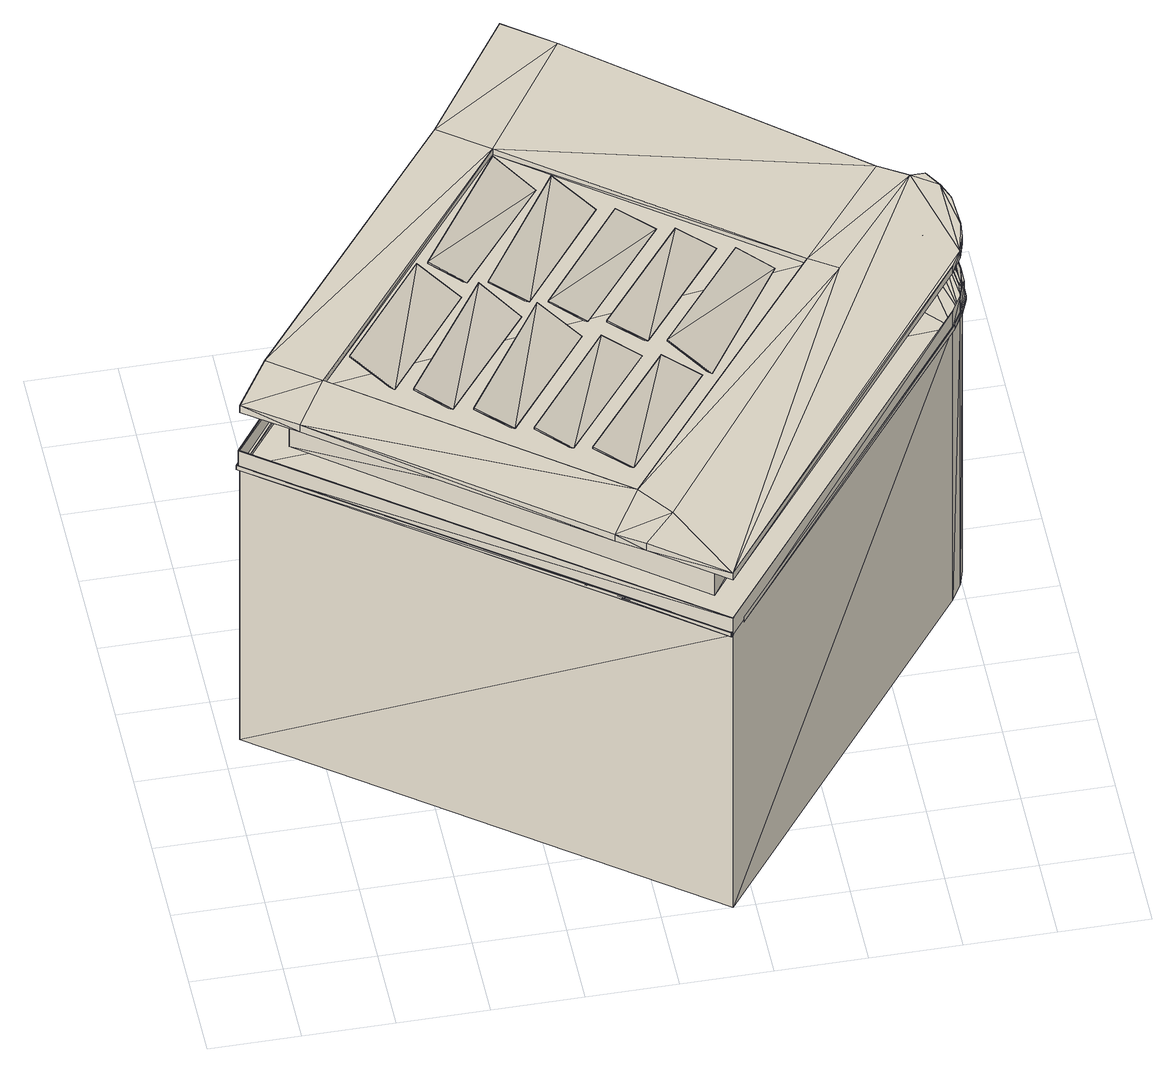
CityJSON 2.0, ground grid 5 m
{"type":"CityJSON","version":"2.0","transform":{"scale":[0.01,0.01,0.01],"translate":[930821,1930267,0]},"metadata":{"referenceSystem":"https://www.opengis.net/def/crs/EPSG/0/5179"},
"CityObjects":{
"building1":{"type":"Building","geometry":[{"type":"MultiSurface","lod":"3","boundaries":[[[0,1,2]],[[3,2,1]],[[4,5,6]],[[7,6,5]],[[8,9,10]],[[11,10,9]],[[12,13,14]],[[15,14,13]],[[14,15,16]],[[17,16,15]],[[16,17,18]],[[19,18,17]],[[18,19,20]],[[21,20,19]],[[20,21,22]],[[23,22,21]],[[22,23,24]],[[25,24,23]],[[24,25,26]],[[27,26,25]],[[26,27,28]],[[29,28,27]],[[28,29,30]],[[31,30,29]],[[32,33,34]],[[35,34,33]],[[36,37,38]],[[39,38,37]],[[27,25,29]],[[23,21,25]],[[19,17,21]],[[21,17,25]],[[15,13,17]],[[17,13,25]],[[25,13,29]],[[13,40,29]],[[40,41,29]],[[29,41,31]],[[16,18,14]],[[20,22,18]],[[24,26,22]],[[22,26,18]],[[28,30,26]],[[26,30,18]],[[18,30,14]],[[30,42,14]],[[42,43,14]],[[14,43,12]],[[44,0,45]],[[2,45,0]],[[31,3,30]],[[1,30,3]],[[12,8,13]],[[10,13,8]],[[46,11,47]],[[9,47,11]],[[34,35,40]],[[41,40,35]],[[33,32,7]],[[6,7,32]],[[48,49,42]],[[43,42,49]],[[50,51,4]],[[5,4,51]],[[47,4,46]],[[6,46,4]],[[45,7,44]],[[5,44,7]],[[11,32,10]],[[34,10,32]],[[3,35,2]],[[33,2,35]],[[0,51,1]],[[48,1,51]],[[8,49,9]],[[50,9,49]],[[10,34,13]],[[40,13,34]],[[31,41,3]],[[35,3,41]],[[2,33,45]],[[7,45,33]],[[46,6,11]],[[32,11,6]],[[1,48,30]],[[42,30,48]],[[12,43,8]],[[49,8,43]],[[9,50,47]],[[4,47,50]],[[44,5,0]],[[51,0,5]],[[48,38,49]],[[39,49,38]],[[51,36,48]],[[38,48,36]],[[50,37,51]],[[36,51,37]],[[49,39,50]],[[37,50,39]],[[52,53,54]],[[55,56,57]],[[57,56,58]],[[58,56,59]],[[56,60,59]],[[60,61,59]],[[59,61,53]],[[61,62,53]],[[53,62,54]],[[62,63,54]],[[64,54,63]],[[54,64,52]],[[65,52,64]],[[52,65,53]],[[66,53,65]],[[53,66,59]],[[67,59,66]],[[59,67,58]],[[68,58,67]],[[58,68,57]],[[69,57,68]],[[57,69,55]],[[70,55,69]],[[55,70,56]],[[71,56,70]],[[56,71,60]],[[72,60,71]],[[60,72,61]],[[73,61,72]],[[61,73,62]],[[63,62,73]],[[70,69,71]],[[69,68,71]],[[68,67,71]],[[71,67,72]],[[72,67,73]],[[67,66,73]],[[73,66,63]],[[63,66,64]],[[66,65,64]],[[74,75,76]],[[77,76,75]],[[76,77,78]],[[79,78,77]],[[78,79,80]],[[81,80,79]],[[80,81,82]],[[83,82,81]],[[82,83,84]],[[85,84,83]],[[84,85,86]],[[87,86,85]],[[86,87,88]],[[89,88,87]],[[88,89,90]],[[91,90,89]],[[90,91,92]],[[93,92,91]],[[92,93,74]],[[75,74,93]],[[94,62,95]],[[96,95,62]],[[95,96,97]],[[52,97,96]],[[97,52,98]],[[53,98,52]],[[98,53,99]],[[59,99,53]],[[99,59,100]],[[101,100,59]],[[100,101,102]],[[57,102,101]],[[102,57,103]],[[55,103,57]],[[103,55,104]],[[56,104,55]],[[104,56,105]],[[60,105,56]],[[105,60,106]],[[61,106,60]],[[106,61,94]],[[62,94,61]],[[94,107,62]],[[54,62,107]],[[107,97,54]],[[52,54,97]],[[99,108,59]],[[58,59,108]],[[108,102,58]],[[57,58,102]],[[54,96,62]],[[95,107,94]],[[96,54,52]],[[107,95,97]],[[58,101,59]],[[100,108,99]],[[101,58,57]],[[108,100,102]],[[109,110,111]],[[112,111,113]],[[110,113,111]],[[113,114,112]],[[111,112,109]],[[114,109,112]],[[110,109,115]],[[113,110,116]],[[115,116,110]],[[114,113,116]],[[109,114,115]],[[116,115,114]],[[116,115,117]],[[118,117,115]],[[115,116,118]],[[117,118,116]],[[117,118,119]],[[120,119,118]],[[118,117,120]],[[119,120,117]],[[121,122,120]],[[119,120,123]],[[122,123,120]],[[123,124,119]],[[120,119,121]],[[124,121,119]],[[122,121,125]],[[123,122,126]],[[125,126,122]],[[124,123,126]],[[121,124,125]],[[126,125,124]],[[127,128,125]],[[126,125,129]],[[128,129,125]],[[129,130,126]],[[125,126,127]],[[130,127,126]],[[128,127,131]],[[129,128,132]],[[131,132,128]],[[130,129,132]],[[127,130,131]],[[132,131,130]],[[133,134,131]],[[132,131,135]],[[134,135,131]],[[135,136,132]],[[131,132,133]],[[136,133,132]],[[134,133,137]],[[138,137,133]],[[135,134,139]],[[137,139,134]],[[136,135,140]],[[139,140,135]],[[133,136,138]],[[140,138,136]],[[137,138,111]],[[139,137,112]],[[111,112,137]],[[140,139,112]],[[138,140,111]],[[112,111,140]],[[141,142,143]],[[144,143,142]],[[143,144,145]],[[146,145,144]],[[145,146,147]],[[148,147,146]],[[147,148,141]],[[142,141,148]],[[149,150,151]],[[152,151,150]],[[151,152,153]],[[154,153,152]],[[153,154,155]],[[156,155,154]],[[155,156,149]],[[150,149,156]],[[157,158,159]],[[160,159,158]],[[159,160,161]],[[162,161,160]],[[161,162,163]],[[164,163,162]],[[163,164,157]],[[158,157,164]],[[165,166,167]],[[168,167,166]],[[167,168,169]],[[170,169,168]],[[169,170,171]],[[172,171,170]],[[171,172,165]],[[166,165,172]],[[173,174,175]],[[176,175,174]],[[175,176,177]],[[178,177,176]],[[177,178,179]],[[180,179,178]],[[179,180,173]],[[174,173,180]],[[181,182,183]],[[184,183,182]],[[183,184,185]],[[186,185,184]],[[185,186,187]],[[188,187,186]],[[187,188,181]],[[182,181,188]],[[144,142,146]],[[148,146,142]],[[156,154,150]],[[152,150,154]],[[160,158,162]],[[164,162,158]],[[170,168,172]],[[166,172,168]],[[178,176,180]],[[174,180,176]],[[184,182,186]],[[188,186,182]],[[143,145,141]],[[147,141,145]],[[155,149,153]],[[151,153,149]],[[159,161,157]],[[163,157,161]],[[169,171,167]],[[165,167,171]],[[177,179,175]],[[173,175,179]],[[183,185,181]],[[187,181,185]],[[189,190,191]],[[192,191,190]],[[191,192,193]],[[194,193,192]],[[193,194,195]],[[196,195,194]],[[195,196,189]],[[190,189,196]],[[197,198,199]],[[200,199,198]],[[199,200,201]],[[202,201,200]],[[201,202,203]],[[204,203,202]],[[203,204,197]],[[198,197,204]],[[205,206,207]],[[208,207,206]],[[207,208,209]],[[210,209,208]],[[209,210,211]],[[212,211,210]],[[211,212,205]],[[206,205,212]],[[213,214,215]],[[216,215,214]],[[215,216,217]],[[218,217,216]],[[217,218,219]],[[220,219,218]],[[219,220,213]],[[214,213,220]],[[196,194,190]],[[192,190,194]],[[200,198,202]],[[204,202,198]],[[210,208,212]],[[206,212,208]],[[216,214,218]],[[220,218,214]],[[195,189,193]],[[191,193,189]],[[199,201,197]],[[203,197,201]],[[209,211,207]],[[205,207,211]],[[215,217,213]],[[219,213,217]],[[221,222,223]],[[224,223,222]],[[225,221,226]],[[223,226,221]],[[227,225,228]],[[226,228,225]],[[222,227,224]],[[228,224,227]],[[223,224,229]],[[230,229,224]],[[226,223,231]],[[229,231,223]],[[228,226,232]],[[231,232,226]],[[224,228,230]],[[232,230,228]],[[229,230,233]],[[234,233,230]],[[231,229,235]],[[233,235,229]],[[232,231,236]],[[235,236,231]],[[230,232,234]],[[236,234,232]],[[233,234,237]],[[238,237,234]],[[235,233,239]],[[237,239,233]],[[236,235,240]],[[239,240,235]],[[234,236,238]],[[240,238,236]],[[237,238,241]],[[242,241,238]],[[239,237,243]],[[241,243,237]],[[240,239,244]],[[243,244,239]],[[238,240,242]],[[244,242,240]],[[241,242,245]],[[246,245,242]],[[243,241,247]],[[245,247,241]],[[244,243,248]],[[247,248,243]],[[242,244,246]],[[248,246,244]],[[245,246,249]],[[250,249,246]],[[247,245,251]],[[249,251,245]],[[248,247,252]],[[251,252,247]],[[246,248,250]],[[252,250,248]],[[249,250,253]],[[254,253,250]],[[251,249,255]],[[253,255,249]],[[252,251,256]],[[255,256,251]],[[250,252,254]],[[256,254,252]],[[253,254,257]],[[258,257,254]],[[255,253,259]],[[257,259,253]],[[256,255,260]],[[259,260,255]],[[254,256,258]],[[260,258,256]],[[257,258,261]],[[262,261,258]],[[259,257,263]],[[261,263,257]],[[260,259,264]],[[263,264,259]],[[258,260,262]],[[264,262,260]],[[261,262,221]],[[222,221,262]],[[263,261,225]],[[221,225,261]],[[264,263,227]],[[225,227,263]],[[262,264,222]],[[227,222,264]]]}]}
},
"vertices":[
[2230,4000,2450],[3680,2800,2450],[2230,4000,2400],[3680,2800,2400],[290,2000,2450],[1480,3500,2450],[290,2000,2400],[1480,3500,2400],[1830,400,2450],[380,1500,2450],[1830,400,2400],[380,1500,2400],[1980,300,2450],[1980,300,2400],[2380,0,2450],[2380,0,2400],[3930,2000,2450],[3930,2000,2400],[3990,2100,2450],[3990,2100,2400],[4020,2200,2450],[4020,2200,2400],[4030,2300,2450],[4030,2300,2400],[4020,2500,2450],[4020,2500,2400],[3980,2600,2450],[3980,2600,2400],[3920,2700,2450],[3920,2700,2400],[3840,2700,2450],[3840,2700,2400],[560,1800,2400],[1750,3300,2400],[2010,700,2400],[3200,2200,2400],[1750,3300,2410],[560,1800,2410],[3200,2200,2410],[2010,700,2410],[2160,500,2400],[3350,2100,2400],[3350,2100,2450],[2160,500,2450],[1960,4200,2450],[1960,4200,2400],[100,1700,2400],[100,1700,2450],[3200,2200,2450],[2010,700,2450],[560,1800,2450],[1750,3300,2450],[2380,0,2000],[3930,2000,2000],[100,1700,2000],[4020,2500,2000],[3980,2600,2000],[4030,2300,2000],[4020,2200,2000],[3990,2100,2000],[3920,2700,2000],[3840,2700,2000],[1960,4200,2000],[1960,4200,0],[100,1700,0],[2380,0,0],[3930,2000,0],[3990,2100,0],[4020,2200,0],[4030,2300,0],[4020,2500,0],[3980,2600,0],[3920,2700,0],[3840,2700,0],[1990,3900,2400],[1990,3900,2000],[380,1800,2400],[380,1800,2000],[2340,300,2400],[2340,300,2000],[3770,2200,2400],[3770,2200,2000],[3810,2200,2400],[3810,2200,2000],[3830,2300,2400],[3830,2300,2000],[3820,2400,2400],[3820,2400,2000],[3800,2500,2400],[3800,2500,2000],[3760,2500,2400],[3760,2500,2000],[3710,2600,2400],[3710,2600,2000],[1960,4200,2120],[90,1700,2120],[90,1700,2000],[2380,0,2120],[3930,2000,2120],[3990,2100,2120],[4030,2200,2120],[4030,2200,2000],[4030,2300,2120],[4020,2500,2120],[3980,2600,2120],[3920,2700,2120],[3840,2700,2120],[100,1700,2120],[4020,2200,2120],[90,1700,2122],[100,1700,2122],[1960,4200,2122],[1960,4200,2118],[100,1700,2118],[90,1700,2118],[2380,0,2122],[2380,0,2118],[3930,2000,2118],[3930,2000,2122],[3990,2100,2118],[3990,2100,2122],[4030,2200,2122],[4020,2200,2122],[4020,2200,2118],[4030,2200,2118],[4030,2300,2122],[4030,2300,2118],[4020,2500,2122],[4010,2500,2122],[4010,2500,2118],[4020,2500,2118],[3980,2600,2122],[3980,2600,2118],[3920,2700,2122],[3910,2700,2122],[3910,2700,2118],[3920,2700,2118],[3830,2700,2122],[3840,2700,2122],[3830,2700,2118],[3840,2700,2118],[1190,2500,2502],[1190,2500,2492],[720,1900,2502],[720,1900,2492],[920,1700,2410],[920,1700,2400],[1390,2300,2410],[1390,2300,2400],[1750,2100,2502],[1750,2100,2492],[1280,1400,2502],[1280,1400,2492],[1480,1300,2410],[1480,1300,2400],[1950,1900,2410],[1950,1900,2400],[1480,2300,2502],[1480,2300,2492],[1000,1600,2502],[1000,1600,2492],[1190,1500,2410],[1190,1500,2400],[1670,2100,2410],[1670,2100,2400],[1730,3200,2502],[1730,3200,2492],[1250,2500,2502],[1250,2500,2492],[1440,2400,2410],[1440,2400,2400],[1920,3000,2410],[1920,3000,2400],[2280,2700,2502],[2280,2700,2492],[1810,2100,2502],[1810,2100,2492],[2000,2000,2410],[2000,2000,2400],[2480,2600,2410],[2480,2600,2400],[2000,3000,2502],[2000,3000,2492],[1530,2300,2502],[1530,2300,2492],[1730,2200,2410],[1730,2200,2400],[2200,2800,2410],[2200,2800,2400],[2310,1600,2502],[2310,1600,2492],[1830,1000,2502],[1830,1000,2492],[2030,900,2410],[2030,900,2400],[2510,1500,2410],[2510,1500,2400],[2030,1800,2502],[2030,1800,2492],[1560,1200,2502],[1560,1200,2492],[1750,1100,2410],[1750,1100,2400],[2230,1700,2410],[2230,1700,2400],[2840,2300,2502],[2840,2300,2492],[2360,1700,2502],[2360,1700,2492],[2560,1500,2410],[2560,1500,2400],[3030,2200,2410],[3030,2200,2400],[2560,2500,2502],[2560,2500,2492],[2080,1900,2502],[2080,1900,2492],[2280,1800,2410],[2280,1800,2400],[2760,2400,2410],[2760,2400,2400],[1960,4100,2015],[1960,4200,2015],[120,1700,2015],[80,1700,2015],[1960,4100,1985],[120,1700,1985],[1960,4200,1985],[80,1700,1985],[2370,0,2015],[2380,0,2015],[2370,0,1985],[2380,0,1985],[3920,2000,2015],[3940,2000,2015],[3920,2000,1985],[3940,2000,1985],[3980,2100,2015],[4000,2100,2015],[3980,2100,1985],[4000,2100,1985],[4010,2200,2015],[4040,2200,2015],[4010,2200,1985],[4040,2200,1985],[4020,2300,2015],[4040,2300,2015],[4020,2300,1985],[4040,2300,1985],[4000,2500,2015],[4030,2500,2015],[4000,2500,1985],[4030,2500,1985],[3960,2600,2015],[3990,2600,2015],[3960,2600,1985],[3990,2600,1985],[3910,2600,2015],[3930,2700,2015],[3910,2600,1985],[3930,2700,1985],[3830,2700,2015],[3840,2700,2015],[3830,2700,1985],[3840,2700,1985]
]}
